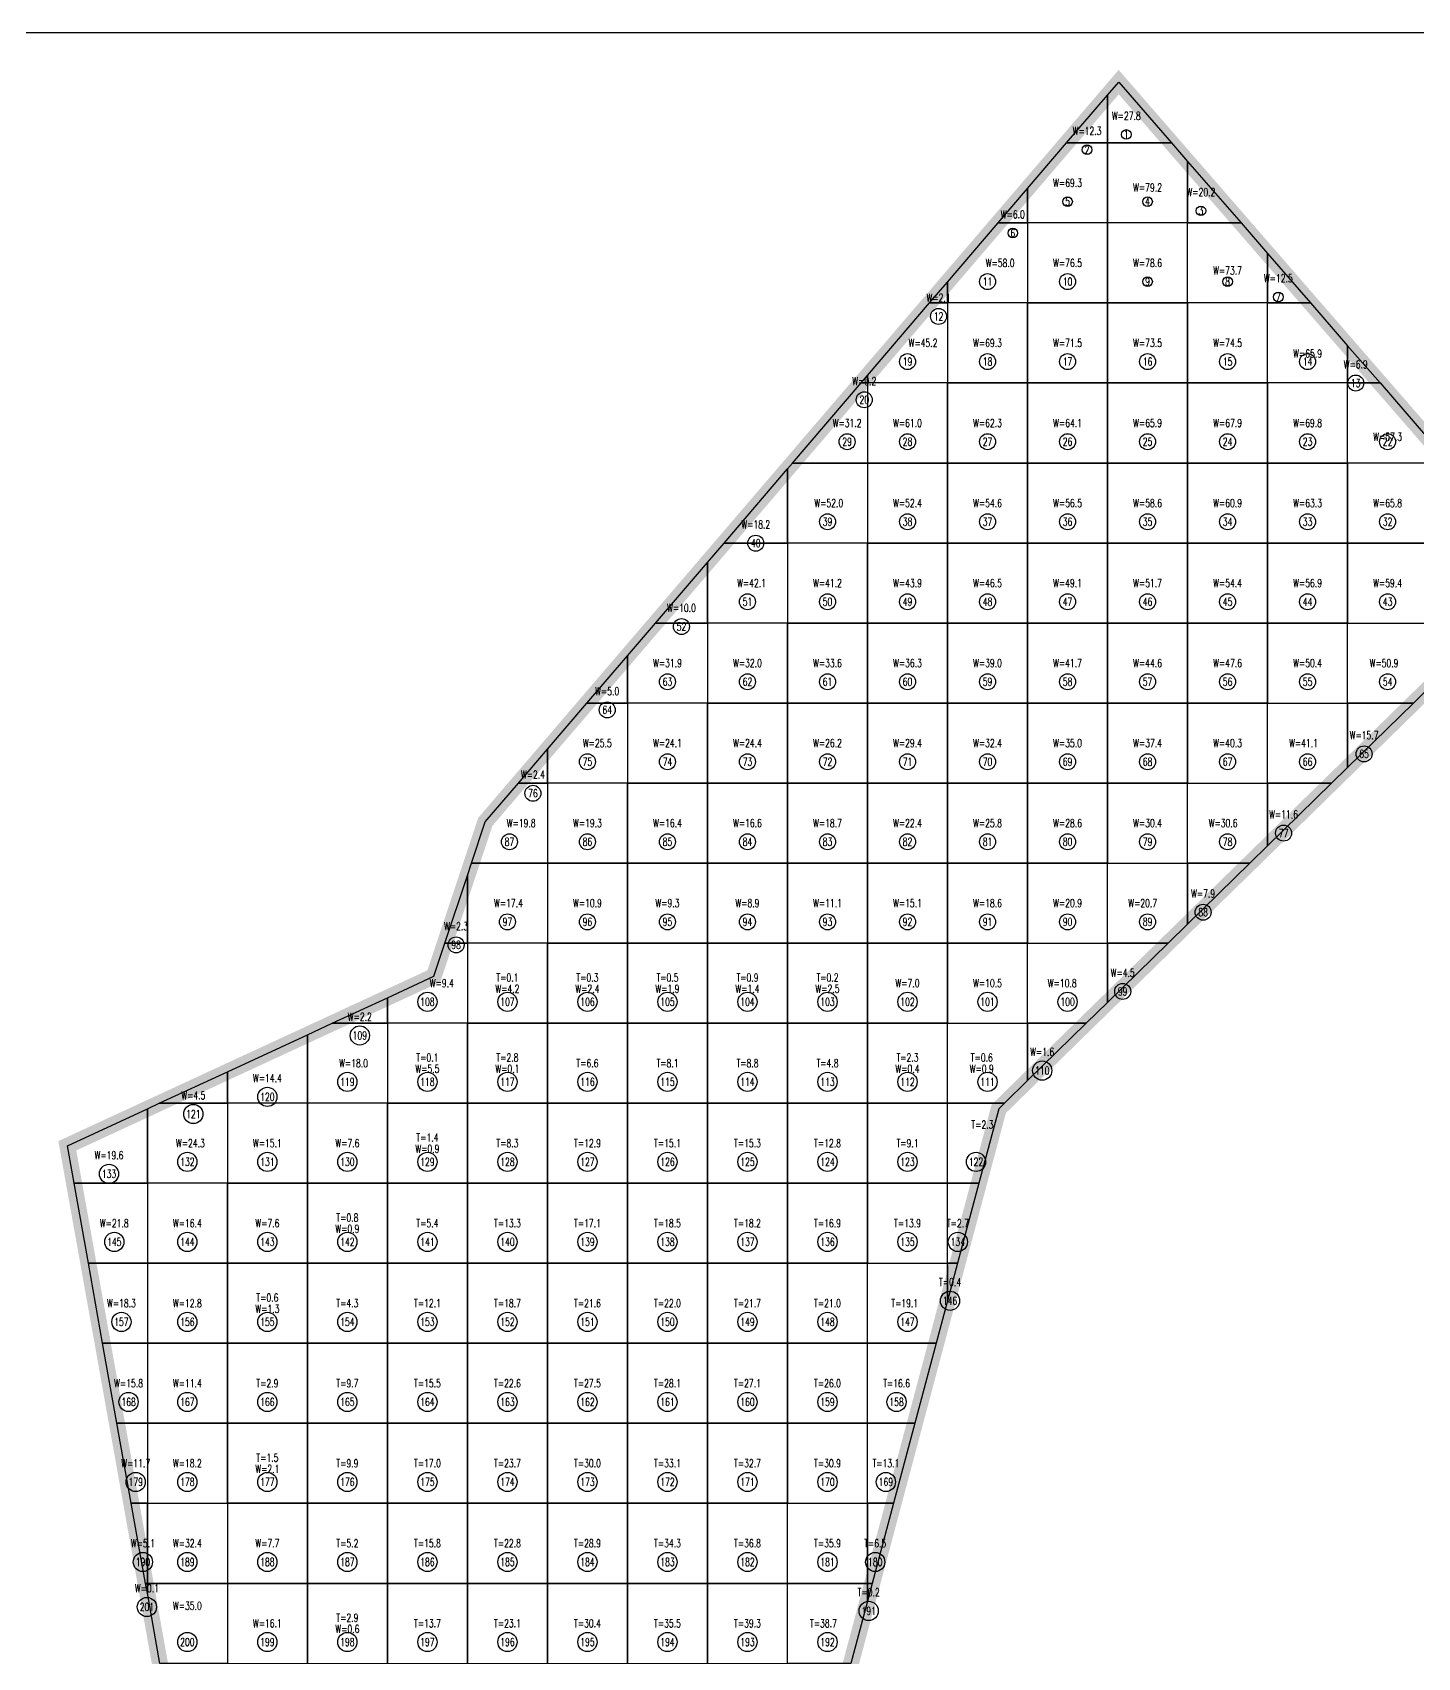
# Model space of a CAD drawing. Extents: x 4283 to 40403, y 1134 to 1764.
# Drawn here: x 18401.5 to 18447.1, y 1618.9 to 1672.4 of the extents above; entities that cross this region are included whole.
import ezdxf
from ezdxf.enums import TextEntityAlignment as Align

# ---------------------------------------------------------------- set-up
doc = ezdxf.new("R2010")
doc.units = 0
for name, color, linetype in [('tdz_22-1方格网', 2, 'Continuous'), ('tdz_22-1方格网计算', 7, 'Continuous'), ('tdz_土方计算图', 7, 'Continuous'), ('tdz_格田', 6, 'Continuous')]:
    doc.layers.add(name, color=color, linetype=linetype)
doc.styles.add('GLandNum', font='txt_____.ttf', dxfattribs={"width": 0.7, "height": 0.5})

msp = doc.modelspace()

# ---------------------------------------------------------------- linework, layer by layer
at = {"layer": 'tdz_22-1方格网', "linetype": 'Continuous'}
for points in [[(18438.995, 1668.726, 1791.977), (18436.891, 1668.726, 1792.108), (18436.891, 1670.297, 1792.113), (18437.258, 1670.726, 1792.105)], [(18436.891, 1670.297, 1792.113), (18436.891, 1668.726, 1792.108), (18435.545, 1668.726, 1792.139)], [(18435.545, 1668.726, 1792.139), (18436.891, 1668.726, 1792.108), (18436.891, 1666.094, 1792.107), (18434.26, 1666.094, 1792.132), (18434.26, 1667.224, 1792.164)], [(18439.523, 1668.118, 1791.938), (18439.523, 1666.094, 1791.938), (18436.891, 1666.094, 1792.107), (18436.891, 1668.726, 1792.108), (18438.995, 1668.726, 1791.977)], [(18441.281, 1666.094, 1791.807), (18439.523, 1666.094, 1791.938), (18439.523, 1668.118, 1791.938)], [(18434.26, 1667.224, 1792.164), (18434.26, 1666.094, 1792.132), (18433.292, 1666.094, 1792.184)], [(18433.292, 1666.094, 1792.184), (18434.26, 1666.094, 1792.132), (18434.26, 1663.462, 1792.11), (18431.628, 1663.462, 1792.183), (18431.628, 1664.151, 1792.216)], [(18434.26, 1666.094, 1792.132), (18434.26, 1663.462, 1792.11), (18436.891, 1663.462, 1792.024), (18436.891, 1666.094, 1792.107)], [(18436.891, 1666.094, 1792.107), (18436.891, 1663.462, 1792.024), (18439.523, 1663.462, 1791.927), (18439.523, 1666.094, 1791.938)], [(18442.155, 1665.088, 1791.743), (18442.155, 1663.462, 1791.75), (18439.523, 1663.462, 1791.927), (18439.523, 1666.094, 1791.938), (18441.281, 1666.094, 1791.807)], [(18443.567, 1663.462, 1791.638), (18442.155, 1663.462, 1791.75), (18442.155, 1665.088, 1791.743)], [(18431.628, 1664.151, 1792.216), (18431.628, 1663.462, 1792.183), (18431.038, 1663.462, 1792.228)], [(18431.038, 1663.462, 1792.228), (18431.628, 1663.462, 1792.183), (18431.628, 1660.831, 1792.068), (18428.997, 1660.831, 1792.206), (18428.997, 1661.078, 1792.219)], [(18431.628, 1663.462, 1792.183), (18431.628, 1660.831, 1792.068), (18434.26, 1660.831, 1791.967), (18434.26, 1663.462, 1792.11)], [(18434.26, 1663.462, 1792.11), (18434.26, 1660.831, 1791.967), (18436.891, 1660.831, 1791.868), (18436.891, 1663.462, 1792.024)], [(18436.891, 1663.462, 1792.024), (18436.891, 1660.831, 1791.868), (18439.523, 1660.831, 1791.771), (18439.523, 1663.462, 1791.927)], [(18439.523, 1663.462, 1791.927), (18439.523, 1660.831, 1791.771), (18442.155, 1660.831, 1791.675), (18442.155, 1663.462, 1791.75)], [(18444.786, 1662.058, 1791.548), (18444.786, 1660.831, 1791.557), (18442.155, 1660.831, 1791.675), (18442.155, 1663.462, 1791.75), (18443.567, 1663.462, 1791.638)], [(18445.852, 1660.831, 1791.469), (18444.786, 1660.831, 1791.557), (18444.786, 1662.058, 1791.548)], [(18428.997, 1661.078, 1792.219), (18428.997, 1660.831, 1792.206), (18428.785, 1660.831, 1792.214)], [(18428.785, 1660.831, 1792.214), (18428.997, 1660.831, 1792.206), (18428.997, 1658.199, 1792.007), (18426.532, 1658.199, 1792.154)], [(18428.997, 1660.831, 1792.206), (18428.997, 1658.199, 1792.007), (18431.628, 1658.199, 1791.916), (18431.628, 1660.831, 1792.068)], [(18431.628, 1660.831, 1792.068), (18431.628, 1658.199, 1791.916), (18434.26, 1658.199, 1791.813), (18434.26, 1660.831, 1791.967)], [(18434.26, 1660.831, 1791.967), (18434.26, 1658.199, 1791.813), (18436.891, 1658.199, 1791.714), (18436.891, 1660.831, 1791.868)], [(18436.891, 1660.831, 1791.868), (18436.891, 1658.199, 1791.714), (18439.523, 1658.199, 1791.616), (18439.523, 1660.831, 1791.771)], [(18439.523, 1660.831, 1791.771), (18439.523, 1658.199, 1791.616), (18442.155, 1658.199, 1791.527), (18442.155, 1660.831, 1791.675)], [(18442.155, 1660.831, 1791.675), (18442.155, 1658.199, 1791.527), (18444.786, 1658.199, 1791.445), (18444.786, 1660.831, 1791.557)], [(18447.418, 1659.028, 1791.353), (18447.418, 1658.199, 1791.359), (18444.786, 1658.199, 1791.445), (18444.786, 1660.831, 1791.557), (18445.852, 1660.831, 1791.469)], [(18426.365, 1658.005, 1792.149), (18426.365, 1655.568, 1791.895), (18424.278, 1655.568, 1792.122)], [(18426.532, 1658.199, 1792.154), (18428.997, 1658.199, 1792.007), (18428.997, 1655.568, 1791.825), (18426.365, 1655.568, 1791.895), (18426.365, 1658.005, 1792.149)], [(18428.997, 1658.199, 1792.007), (18428.997, 1655.568, 1791.825), (18431.628, 1655.568, 1791.746), (18431.628, 1658.199, 1791.916)], [(18431.628, 1658.199, 1791.916), (18431.628, 1655.568, 1791.746), (18434.26, 1655.568, 1791.657), (18434.26, 1658.199, 1791.813)], [(18434.26, 1658.199, 1791.813), (18434.26, 1655.568, 1791.657), (18436.891, 1655.568, 1791.564), (18436.891, 1658.199, 1791.714)], [(18436.891, 1658.199, 1791.714), (18436.891, 1655.568, 1791.564), (18439.523, 1655.568, 1791.481), (18439.523, 1658.199, 1791.616)], [(18439.523, 1658.199, 1791.616), (18439.523, 1655.568, 1791.481), (18442.155, 1655.568, 1791.396), (18442.155, 1658.199, 1791.527)], [(18442.155, 1658.199, 1791.527), (18442.155, 1655.568, 1791.396), (18444.786, 1655.568, 1791.311), (18444.786, 1658.199, 1791.445)], [(18444.786, 1658.199, 1791.445), (18444.786, 1655.568, 1791.311), (18447.418, 1655.568, 1791.228), (18447.418, 1658.199, 1791.359)], [(18424.278, 1655.568, 1792.122), (18426.365, 1655.568, 1791.895), (18426.365, 1652.936, 1791.742), (18423.734, 1652.936, 1791.863), (18423.734, 1654.932, 1792.143)], [(18426.365, 1655.568, 1791.895), (18426.365, 1652.936, 1791.742), (18428.997, 1652.936, 1791.656), (18428.997, 1655.568, 1791.825)], [(18428.997, 1655.568, 1791.825), (18428.997, 1652.936, 1791.656), (18431.628, 1652.936, 1791.573), (18431.628, 1655.568, 1791.746)], [(18431.628, 1655.568, 1791.746), (18431.628, 1652.936, 1791.573), (18434.26, 1652.936, 1791.497), (18434.26, 1655.568, 1791.657)], [(18434.26, 1655.568, 1791.657), (18434.26, 1652.936, 1791.497), (18436.891, 1652.936, 1791.421), (18436.891, 1655.568, 1791.564)], [(18436.891, 1655.568, 1791.564), (18436.891, 1652.936, 1791.421), (18439.523, 1652.936, 1791.351), (18439.523, 1655.568, 1791.481)], [(18439.523, 1655.568, 1791.481), (18439.523, 1652.936, 1791.351), (18442.155, 1652.936, 1791.267), (18442.155, 1655.568, 1791.396)], [(18442.155, 1655.568, 1791.396), (18442.155, 1652.936, 1791.267), (18444.786, 1652.936, 1791.182), (18444.786, 1655.568, 1791.311)], [(18444.786, 1655.568, 1791.311), (18444.786, 1652.936, 1791.182), (18447.418, 1652.936, 1791.096), (18447.418, 1655.568, 1791.228)], [(18423.734, 1654.932, 1792.143), (18423.734, 1652.936, 1791.863), (18422.025, 1652.936, 1792.012)], [(18422.025, 1652.936, 1792.012), (18423.734, 1652.936, 1791.863), (18423.734, 1650.304, 1791.713), (18421.102, 1650.304, 1791.868), (18421.102, 1651.859, 1792.032)], [(18423.734, 1652.936, 1791.863), (18423.734, 1650.304, 1791.713), (18426.365, 1650.304, 1791.59), (18426.365, 1652.936, 1791.742)], [(18426.365, 1652.936, 1791.742), (18426.365, 1650.304, 1791.59), (18428.997, 1650.304, 1791.509), (18428.997, 1652.936, 1791.656)], [(18428.997, 1652.936, 1791.656), (18428.997, 1650.304, 1791.509), (18431.628, 1650.304, 1791.437), (18431.628, 1652.936, 1791.573)], [(18431.628, 1652.936, 1791.573), (18431.628, 1650.304, 1791.437), (18434.26, 1650.304, 1791.353), (18434.26, 1652.936, 1791.497)], [(18434.26, 1652.936, 1791.497), (18434.26, 1650.304, 1791.353), (18436.891, 1650.304, 1791.27), (18436.891, 1652.936, 1791.421)], [(18436.891, 1652.936, 1791.421), (18436.891, 1650.304, 1791.27), (18439.523, 1650.304, 1791.197), (18439.523, 1652.936, 1791.351)], [(18439.523, 1652.936, 1791.351), (18439.523, 1650.304, 1791.197), (18442.155, 1650.304, 1791.129), (18442.155, 1652.936, 1791.267)], [(18442.155, 1652.936, 1791.267), (18442.155, 1650.304, 1791.129), (18444.786, 1650.304, 1791.054), (18444.786, 1652.936, 1791.182)], [(18446.95, 1650.304, 1790.991), (18444.786, 1650.304, 1791.054), (18444.786, 1652.936, 1791.182), (18447.418, 1652.936, 1791.096), (18447.418, 1650.762, 1791.004)], [(18421.102, 1651.859, 1792.032), (18421.102, 1650.304, 1791.868), (18419.771, 1650.304, 1792.068)], [(18419.771, 1650.304, 1792.068), (18421.102, 1650.304, 1791.868), (18421.102, 1647.673, 1791.669), (18418.47, 1647.673, 1791.982), (18418.47, 1648.785, 1792.103)], [(18421.102, 1650.304, 1791.868), (18421.102, 1647.673, 1791.669), (18423.734, 1647.673, 1791.561), (18423.734, 1650.304, 1791.713)], [(18423.734, 1650.304, 1791.713), (18423.734, 1647.673, 1791.561), (18426.365, 1647.673, 1791.427), (18426.365, 1650.304, 1791.59)], [(18426.365, 1650.304, 1791.59), (18426.365, 1647.673, 1791.427), (18428.997, 1647.673, 1791.371), (18428.997, 1650.304, 1791.509)], [(18428.997, 1650.304, 1791.509), (18428.997, 1647.673, 1791.371), (18431.628, 1647.673, 1791.297), (18431.628, 1650.304, 1791.437)], [(18431.628, 1650.304, 1791.437), (18431.628, 1647.673, 1791.297), (18434.26, 1647.673, 1791.235), (18434.26, 1650.304, 1791.353)], [(18434.26, 1650.304, 1791.353), (18434.26, 1647.673, 1791.235), (18436.891, 1647.673, 1791.14), (18436.891, 1650.304, 1791.27)], [(18436.891, 1650.304, 1791.27), (18436.891, 1647.673, 1791.14), (18439.523, 1647.673, 1791.044), (18439.523, 1650.304, 1791.197)], [(18439.523, 1650.304, 1791.197), (18439.523, 1647.673, 1791.044), (18442.155, 1647.673, 1790.979), (18442.155, 1650.304, 1791.129)], [(18444.261, 1647.673, 1790.914), (18442.155, 1647.673, 1790.979), (18442.155, 1650.304, 1791.129), (18444.786, 1650.304, 1791.054), (18444.786, 1648.187, 1790.929)], [(18444.786, 1650.304, 1791.054), (18446.95, 1650.304, 1790.991), (18444.786, 1648.187, 1790.929)], [(18418.47, 1648.785, 1792.103), (18418.47, 1647.673, 1791.982), (18417.518, 1647.673, 1792.129)], [(18417.518, 1647.673, 1792.129), (18418.47, 1647.673, 1791.982), (18418.47, 1645.041, 1791.771), (18415.974, 1645.041, 1792.094), (18416.427, 1646.399, 1792.158)], [(18418.47, 1647.673, 1791.982), (18418.47, 1645.041, 1791.771), (18421.102, 1645.041, 1791.554), (18421.102, 1647.673, 1791.669)], [(18421.102, 1647.673, 1791.669), (18421.102, 1645.041, 1791.554), (18423.734, 1645.041, 1791.398), (18423.734, 1647.673, 1791.561)], [(18423.734, 1647.673, 1791.561), (18423.734, 1645.041, 1791.398), (18426.365, 1645.041, 1791.266), (18426.365, 1647.673, 1791.427)], [(18426.365, 1647.673, 1791.427), (18426.365, 1645.041, 1791.266), (18428.997, 1645.041, 1791.222), (18428.997, 1647.673, 1791.371)], [(18428.997, 1647.673, 1791.371), (18428.997, 1645.041, 1791.222), (18431.628, 1645.041, 1791.158), (18431.628, 1647.673, 1791.297)], [(18431.628, 1647.673, 1791.297), (18431.628, 1645.041, 1791.158), (18434.26, 1645.041, 1791.097), (18434.26, 1647.673, 1791.235)], [(18434.26, 1647.673, 1791.235), (18434.26, 1645.041, 1791.097), (18436.891, 1645.041, 1791), (18436.891, 1647.673, 1791.14)], [(18436.891, 1647.673, 1791.14), (18436.891, 1645.041, 1791), (18439.523, 1645.041, 1790.898), (18439.523, 1647.673, 1791.044)], [(18441.571, 1645.041, 1790.838), (18439.523, 1645.041, 1790.898), (18439.523, 1647.673, 1791.044), (18442.155, 1647.673, 1790.979), (18442.155, 1645.612, 1790.855)], [(18442.155, 1647.673, 1790.979), (18444.261, 1647.673, 1790.914), (18442.155, 1645.612, 1790.855)], [(18415.974, 1645.041, 1792.094), (18418.47, 1645.041, 1791.771), (18418.47, 1642.41, 1791.556), (18415.839, 1642.41, 1791.829), (18415.839, 1644.636, 1792.075)], [(18418.47, 1645.041, 1791.771), (18418.47, 1642.41, 1791.556), (18421.102, 1642.41, 1791.406), (18421.102, 1645.041, 1791.554)], [(18421.102, 1645.041, 1791.554), (18421.102, 1642.41, 1791.406), (18423.734, 1642.41, 1791.249), (18423.734, 1645.041, 1791.398)], [(18423.734, 1645.041, 1791.398), (18423.734, 1642.41, 1791.249), (18426.365, 1642.41, 1791.108), (18426.365, 1645.041, 1791.266)], [(18426.365, 1645.041, 1791.266), (18426.365, 1642.41, 1791.108), (18428.997, 1642.41, 1791.064), (18428.997, 1645.041, 1791.222)], [(18428.997, 1645.041, 1791.222), (18428.997, 1642.41, 1791.064), (18431.628, 1642.41, 1791.011), (18431.628, 1645.041, 1791.158)], [(18431.628, 1645.041, 1791.158), (18431.628, 1642.41, 1791.011), (18434.26, 1642.41, 1790.934), (18434.26, 1645.041, 1791.097)], [(18434.26, 1645.041, 1791.097), (18434.26, 1642.41, 1790.934), (18436.891, 1642.41, 1790.817), (18436.891, 1645.041, 1791)], [(18438.881, 1642.41, 1790.762), (18436.891, 1642.41, 1790.817), (18436.891, 1645.041, 1791), (18439.523, 1645.041, 1790.898), (18439.523, 1643.038, 1790.779)], [(18439.523, 1645.041, 1790.898), (18441.571, 1645.041, 1790.838), (18439.523, 1643.038, 1790.779)], [(18415.839, 1644.636, 1792.075), (18415.839, 1642.41, 1791.829), (18415.096, 1642.41, 1791.971)], [(18415.096, 1642.41, 1791.971), (18415.839, 1642.41, 1791.829), (18415.839, 1639.778, 1791.61), (18413.207, 1639.778, 1792.064), (18413.207, 1640.616, 1792.124), (18414.733, 1641.322, 1791.92)], [(18415.839, 1642.41, 1791.829), (18415.839, 1639.778, 1791.61), (18418.47, 1639.778, 1791.364), (18418.47, 1642.41, 1791.556)], [(18418.47, 1642.41, 1791.556), (18418.47, 1639.778, 1791.364), (18421.102, 1639.778, 1791.245), (18421.102, 1642.41, 1791.406)], [(18421.102, 1642.41, 1791.406), (18421.102, 1639.778, 1791.245), (18423.734, 1639.778, 1791.052), (18423.734, 1642.41, 1791.249)], [(18423.734, 1642.41, 1791.249), (18423.734, 1639.778, 1791.052), (18426.365, 1639.778, 1790.935), (18426.365, 1642.41, 1791.108)], [(18426.365, 1642.41, 1791.108), (18426.365, 1639.778, 1790.935), (18428.997, 1639.778, 1790.882), (18428.997, 1642.41, 1791.064)], [(18428.997, 1642.41, 1791.064), (18428.997, 1639.778, 1790.882), (18431.628, 1639.778, 1790.831), (18431.628, 1642.41, 1791.011)], [(18431.628, 1642.41, 1791.011), (18431.628, 1639.778, 1790.831), (18434.26, 1639.778, 1790.759), (18434.26, 1642.41, 1790.934)], [(18436.192, 1639.778, 1790.685), (18434.26, 1639.778, 1790.759), (18434.26, 1642.41, 1790.934), (18436.891, 1642.41, 1790.817), (18436.891, 1640.463, 1790.705)], [(18436.891, 1642.41, 1790.817), (18438.881, 1642.41, 1790.762), (18436.891, 1640.463, 1790.705)], [(18413.207, 1640.616, 1792.124), (18413.207, 1639.778, 1792.064), (18411.396, 1639.778, 1792.275)], [(18411.396, 1639.778, 1792.275), (18413.207, 1639.778, 1792.064), (18413.207, 1637.147, 1791.885), (18410.576, 1637.147, 1792.137), (18410.576, 1639.399, 1792.343)], [(18413.207, 1639.778, 1792.064), (18413.207, 1637.147, 1791.885), (18415.839, 1637.147, 1791.503), (18415.839, 1639.778, 1791.61)], [(18415.839, 1639.778, 1791.61), (18415.839, 1637.147, 1791.503), (18418.47, 1637.147, 1791.197), (18418.47, 1639.778, 1791.364)], [(18418.47, 1639.778, 1791.364), (18418.47, 1637.147, 1791.197), (18421.102, 1637.147, 1791.05), (18421.102, 1639.778, 1791.245)], [(18421.102, 1639.778, 1791.245), (18421.102, 1637.147, 1791.05), (18423.734, 1637.147, 1790.834), (18423.734, 1639.778, 1791.052)], [(18423.734, 1639.778, 1791.052), (18423.734, 1637.147, 1790.834), (18426.365, 1637.147, 1790.756), (18426.365, 1639.778, 1790.935)], [(18426.365, 1639.778, 1790.935), (18426.365, 1637.147, 1790.756), (18428.997, 1637.147, 1790.699), (18428.997, 1639.778, 1790.882)], [(18428.997, 1639.778, 1790.882), (18428.997, 1637.147, 1790.699), (18431.628, 1637.147, 1790.647), (18431.628, 1639.778, 1790.831)], [(18433.502, 1637.147, 1790.608), (18431.628, 1637.147, 1790.647), (18431.628, 1639.778, 1790.831), (18434.26, 1639.778, 1790.759), (18434.26, 1637.888, 1790.63)], [(18434.26, 1639.778, 1790.759), (18436.192, 1639.778, 1790.685), (18434.26, 1637.888, 1790.63)], [(18410.576, 1639.399, 1792.343), (18410.576, 1637.147, 1792.137), (18407.944, 1637.147, 1792.472), (18407.944, 1638.182, 1792.562)], [(18407.944, 1638.182, 1792.562), (18407.944, 1637.147, 1792.472), (18405.706, 1637.147, 1792.687)], [(18405.312, 1636.965, 1792.707), (18405.312, 1634.515, 1792.616), (18402.901, 1634.515, 1792.866), (18402.681, 1635.747, 1792.84)], [(18405.706, 1637.147, 1792.687), (18407.944, 1637.147, 1792.472), (18407.944, 1634.515, 1792.301), (18405.312, 1634.515, 1792.616), (18405.312, 1636.965, 1792.707)], [(18407.944, 1637.147, 1792.472), (18407.944, 1634.515, 1792.301), (18410.576, 1634.515, 1791.977), (18410.576, 1637.147, 1792.137)], [(18410.576, 1637.147, 1792.137), (18410.576, 1634.515, 1791.977), (18413.207, 1634.515, 1791.706), (18413.207, 1637.147, 1791.885)], [(18413.207, 1637.147, 1791.885), (18413.207, 1634.515, 1791.706), (18415.839, 1634.515, 1791.424), (18415.839, 1637.147, 1791.503)], [(18415.839, 1637.147, 1791.503), (18415.839, 1634.515, 1791.424), (18418.47, 1634.515, 1791.152), (18418.47, 1637.147, 1791.197)], [(18418.47, 1637.147, 1791.197), (18418.47, 1634.515, 1791.152), (18421.102, 1634.515, 1790.941), (18421.102, 1637.147, 1791.05)], [(18421.102, 1637.147, 1791.05), (18421.102, 1634.515, 1790.941), (18423.734, 1634.515, 1790.787), (18423.734, 1637.147, 1790.834)], [(18423.734, 1637.147, 1790.834), (18423.734, 1634.515, 1790.787), (18426.365, 1634.515, 1790.672), (18426.365, 1637.147, 1790.756)], [(18426.365, 1637.147, 1790.756), (18426.365, 1634.515, 1790.672), (18428.997, 1634.515, 1790.578), (18428.997, 1637.147, 1790.699)], [(18428.997, 1637.147, 1790.699), (18428.997, 1634.515, 1790.578), (18431.628, 1634.515, 1790.548), (18431.628, 1637.147, 1790.647)], [(18431.628, 1637.147, 1790.647), (18433.502, 1637.147, 1790.608), (18433.312, 1636.96, 1790.603), (18432.66, 1634.515, 1790.527), (18431.628, 1634.515, 1790.548)], [(18402.901, 1634.515, 1792.866), (18405.312, 1634.515, 1792.616), (18405.312, 1631.883, 1792.51), (18403.372, 1631.883, 1792.922)], [(18405.312, 1634.515, 1792.616), (18405.312, 1631.883, 1792.51), (18407.944, 1631.883, 1792.14), (18407.944, 1634.515, 1792.301)], [(18407.944, 1634.515, 1792.301), (18407.944, 1631.883, 1792.14), (18410.576, 1631.883, 1791.86), (18410.576, 1634.515, 1791.977)], [(18410.576, 1634.515, 1791.977), (18410.576, 1631.883, 1791.86), (18413.207, 1631.883, 1791.59), (18413.207, 1634.515, 1791.706)], [(18413.207, 1634.515, 1791.706), (18413.207, 1631.883, 1791.59), (18415.839, 1631.883, 1791.261), (18415.839, 1634.515, 1791.424)], [(18415.839, 1634.515, 1791.424), (18415.839, 1631.883, 1791.261), (18418.47, 1631.883, 1791.037), (18418.47, 1634.515, 1791.152)], [(18418.47, 1634.515, 1791.152), (18418.47, 1631.883, 1791.037), (18421.102, 1631.883, 1790.88), (18421.102, 1634.515, 1790.941)], [(18421.102, 1634.515, 1790.941), (18421.102, 1631.883, 1790.88), (18423.734, 1631.883, 1790.739), (18423.734, 1634.515, 1790.787)], [(18423.734, 1634.515, 1790.787), (18423.734, 1631.883, 1790.739), (18426.365, 1631.883, 1790.625), (18426.365, 1634.515, 1790.672)], [(18426.365, 1634.515, 1790.672), (18426.365, 1631.883, 1790.625), (18428.997, 1631.883, 1790.507), (18428.997, 1634.515, 1790.578)], [(18428.997, 1634.515, 1790.578), (18428.997, 1631.883, 1790.507), (18431.628, 1631.883, 1790.452), (18431.628, 1634.515, 1790.548)], [(18431.628, 1634.515, 1790.548), (18432.66, 1634.515, 1790.527), (18431.958, 1631.883, 1790.444), (18431.628, 1631.883, 1790.452)], [(18403.372, 1631.883, 1792.922), (18405.312, 1631.883, 1792.51), (18405.312, 1629.252, 1792.611), (18403.842, 1629.252, 1792.977)], [(18405.312, 1631.883, 1792.51), (18405.312, 1629.252, 1792.611), (18407.944, 1629.252, 1792.017), (18407.944, 1631.883, 1792.14)], [(18407.944, 1631.883, 1792.14), (18407.944, 1629.252, 1792.017), (18410.576, 1629.252, 1791.731), (18410.576, 1631.883, 1791.86)], [(18410.576, 1631.883, 1791.86), (18410.576, 1629.252, 1791.731), (18413.207, 1629.252, 1791.486), (18413.207, 1631.883, 1791.59)], [(18413.207, 1631.883, 1791.59), (18413.207, 1629.252, 1791.486), (18415.839, 1629.252, 1791.205), (18415.839, 1631.883, 1791.261)], [(18415.839, 1631.883, 1791.261), (18415.839, 1629.252, 1791.205), (18418.47, 1629.252, 1790.942), (18418.47, 1631.883, 1791.037)], [(18418.47, 1631.883, 1791.037), (18418.47, 1629.252, 1790.942), (18421.102, 1629.252, 1790.791), (18421.102, 1631.883, 1790.88)], [(18421.102, 1631.883, 1790.88), (18421.102, 1629.252, 1790.791), (18423.734, 1629.252, 1790.661), (18423.734, 1631.883, 1790.739)], [(18423.734, 1631.883, 1790.739), (18423.734, 1629.252, 1790.661), (18426.365, 1629.252, 1790.518), (18426.365, 1631.883, 1790.625)], [(18426.365, 1631.883, 1790.625), (18426.365, 1629.252, 1790.518), (18428.997, 1629.252, 1790.41), (18428.997, 1631.883, 1790.507)], [(18431.257, 1629.252, 1790.362), (18428.997, 1629.252, 1790.41), (18428.997, 1631.883, 1790.507), (18431.628, 1631.883, 1790.452), (18431.628, 1630.645, 1790.406)], [(18431.628, 1631.883, 1790.452), (18431.958, 1631.883, 1790.444), (18431.628, 1630.645, 1790.406)], [(18403.842, 1629.252, 1792.977), (18405.312, 1629.252, 1792.611), (18405.312, 1626.62, 1792.808), (18404.313, 1626.62, 1793.033)], [(18405.312, 1629.252, 1792.611), (18405.312, 1626.62, 1792.808), (18407.944, 1626.62, 1791.977), (18407.944, 1629.252, 1792.017)], [(18407.944, 1629.252, 1792.017), (18407.944, 1626.62, 1791.977), (18410.576, 1626.62, 1791.658), (18410.576, 1629.252, 1791.731)], [(18410.576, 1629.252, 1791.731), (18410.576, 1626.62, 1791.658), (18413.207, 1626.62, 1791.434), (18413.207, 1629.252, 1791.486)], [(18413.207, 1629.252, 1791.486), (18413.207, 1626.62, 1791.434), (18415.839, 1626.62, 1791.15), (18415.839, 1629.252, 1791.205)], [(18415.839, 1629.252, 1791.205), (18415.839, 1626.62, 1791.15), (18418.47, 1626.62, 1790.837), (18418.47, 1629.252, 1790.942)], [(18418.47, 1629.252, 1790.942), (18418.47, 1626.62, 1790.837), (18421.102, 1626.62, 1790.606), (18421.102, 1629.252, 1790.791)], [(18421.102, 1629.252, 1790.791), (18421.102, 1626.62, 1790.606), (18423.734, 1626.62, 1790.517), (18423.734, 1629.252, 1790.661)], [(18423.734, 1629.252, 1790.661), (18423.734, 1626.62, 1790.517), (18426.365, 1626.62, 1790.418), (18426.365, 1629.252, 1790.518)], [(18426.365, 1629.252, 1790.518), (18426.365, 1626.62, 1790.418), (18428.997, 1626.62, 1790.313), (18428.997, 1629.252, 1790.41)], [(18428.997, 1629.252, 1790.41), (18431.257, 1629.252, 1790.362), (18430.556, 1626.62, 1790.28), (18428.997, 1626.62, 1790.313)], [(18404.313, 1626.62, 1793.033), (18405.312, 1626.62, 1792.808), (18405.312, 1623.989, 1793.044), (18404.784, 1623.989, 1793.088)], [(18405.312, 1626.62, 1792.808), (18405.312, 1623.989, 1793.044), (18407.944, 1623.989, 1792.313), (18407.944, 1626.62, 1791.977)], [(18407.944, 1626.62, 1791.977), (18407.944, 1623.989, 1792.313), (18410.576, 1623.989, 1791.805), (18410.576, 1626.62, 1791.658)], [(18410.576, 1626.62, 1791.658), (18410.576, 1623.989, 1791.805), (18413.207, 1623.989, 1791.422), (18413.207, 1626.62, 1791.434)], [(18413.207, 1626.62, 1791.434), (18413.207, 1623.989, 1791.422), (18415.839, 1623.989, 1791.166), (18415.839, 1626.62, 1791.15)], [(18415.839, 1626.62, 1791.15), (18415.839, 1623.989, 1791.166), (18418.47, 1623.989, 1790.904), (18418.47, 1626.62, 1790.837)], [(18418.47, 1626.62, 1790.837), (18418.47, 1623.989, 1790.904), (18421.102, 1623.989, 1790.639), (18421.102, 1626.62, 1790.606)], [(18421.102, 1626.62, 1790.606), (18421.102, 1623.989, 1790.639), (18423.734, 1623.989, 1790.412), (18423.734, 1626.62, 1790.517)], [(18423.734, 1626.62, 1790.517), (18423.734, 1623.989, 1790.412), (18426.365, 1623.989, 1790.317), (18426.365, 1626.62, 1790.418)], [(18426.365, 1626.62, 1790.418), (18426.365, 1623.989, 1790.317), (18428.997, 1623.989, 1790.216), (18428.997, 1626.62, 1790.313)], [(18428.997, 1626.62, 1790.313), (18430.556, 1626.62, 1790.28), (18429.854, 1623.989, 1790.197), (18428.997, 1623.989, 1790.216)], [(18404.784, 1623.989, 1793.088), (18405.312, 1623.989, 1793.044), (18405.312, 1621.357, 1793.144), (18405.254, 1621.357, 1793.144)], [(18405.312, 1621.357, 1793.144), (18405.312, 1623.989, 1793.044), (18407.944, 1623.989, 1792.313), (18407.944, 1621.357, 1792.491)], [(18407.944, 1623.989, 1792.313), (18407.944, 1621.357, 1792.491), (18410.576, 1621.357, 1791.901), (18410.576, 1623.989, 1791.805)], [(18410.576, 1623.989, 1791.805), (18410.576, 1621.357, 1791.901), (18413.207, 1621.357, 1791.517), (18413.207, 1623.989, 1791.422)], [(18413.207, 1623.989, 1791.422), (18413.207, 1621.357, 1791.517), (18415.839, 1621.357, 1791.187), (18415.839, 1623.989, 1791.166)], [(18415.839, 1623.989, 1791.166), (18415.839, 1621.357, 1791.187), (18418.47, 1621.357, 1790.902), (18418.47, 1623.989, 1790.904)], [(18418.47, 1623.989, 1790.904), (18418.47, 1621.357, 1790.902), (18421.102, 1621.357, 1790.647), (18421.102, 1623.989, 1790.639)], [(18421.102, 1623.989, 1790.639), (18421.102, 1621.357, 1790.647), (18423.734, 1621.357, 1790.392), (18423.734, 1623.989, 1790.412)], [(18423.734, 1623.989, 1790.412), (18423.734, 1621.357, 1790.392), (18426.365, 1621.357, 1790.212), (18426.365, 1623.989, 1790.317)], [(18426.365, 1621.357, 1790.212), (18426.365, 1623.989, 1790.317), (18428.997, 1623.989, 1790.216), (18428.997, 1621.357, 1790.118)], [(18428.997, 1623.989, 1790.216), (18429.854, 1623.989, 1790.197), (18429.153, 1621.357, 1790.115), (18428.997, 1621.357, 1790.118)], [(18405.254, 1621.357, 1793.144), (18405.312, 1621.357, 1793.144), (18405.312, 1621.031, 1793.151)], [(18405.312, 1621.031, 1793.151), (18405.312, 1621.357, 1793.144), (18407.944, 1621.357, 1792.491), (18407.944, 1618.726, 1792.714), (18405.725, 1618.726, 1793.158)], [(18407.944, 1621.357, 1792.491), (18407.944, 1618.726, 1792.714), (18410.576, 1618.726, 1791.987), (18410.576, 1621.357, 1791.901)], [(18410.576, 1621.357, 1791.901), (18410.576, 1618.726, 1791.987), (18413.207, 1618.726, 1791.586), (18413.207, 1621.357, 1791.517)], [(18413.207, 1621.357, 1791.517), (18413.207, 1618.726, 1791.586), (18415.839, 1618.726, 1791.202), (18415.839, 1621.357, 1791.187)], [(18415.839, 1621.357, 1791.187), (18415.839, 1618.726, 1791.202), (18418.47, 1618.726, 1790.857), (18418.47, 1621.357, 1790.902)], [(18418.47, 1621.357, 1790.902), (18418.47, 1618.726, 1790.857), (18421.102, 1618.726, 1790.584), (18421.102, 1621.357, 1790.647)], [(18421.102, 1621.357, 1790.647), (18421.102, 1618.726, 1790.584), (18423.734, 1618.726, 1790.392), (18423.734, 1621.357, 1790.392)], [(18423.734, 1621.357, 1790.392), (18423.734, 1618.726, 1790.392), (18426.365, 1618.726, 1790.151), (18426.365, 1621.357, 1790.212)], [(18428.451, 1618.726, 1790.033), (18426.365, 1618.726, 1790.151), (18426.365, 1621.357, 1790.212), (18428.997, 1621.357, 1790.118), (18428.997, 1620.771, 1790.097)], [(18428.997, 1621.357, 1790.118), (18429.153, 1621.357, 1790.115), (18428.997, 1620.771, 1790.097)]]:
    msp.add_polyline3d(points, close=True, dxfattribs=at)
at = {"layer": 'tdz_22-1方格网计算', "color": 7, "linetype": 'Continuous'}
for centre, radius in [((18437.509, 1669.004), 0.158), ((18436.218, 1668.504), 0.158), ((18435.576, 1666.796), 0.158), ((18438.207, 1666.796), 0.158), ((18439.962, 1666.492), 0.158), ((18433.776, 1665.763), 0.158), ((18432.944, 1664.164), 0.263), ((18435.576, 1664.164), 0.263), ((18438.207, 1664.164), 0.158), ((18440.839, 1664.164), 0.158), ((18442.508, 1663.661), 0.158), ((18431.333, 1663.021), 0.263), ((18430.312, 1661.533), 0.263), ((18432.944, 1661.533), 0.263), ((18435.576, 1661.533), 0.263), ((18438.207, 1661.533), 0.263), ((18440.839, 1661.533), 0.263), ((18443.47, 1661.533), 0.263), ((18445.053, 1660.83), 0.263), ((18428.891, 1660.279), 0.263), ((18428.327, 1658.901), 0.263), ((18430.312, 1658.901), 0.263), ((18432.944, 1658.901), 0.263), ((18435.576, 1658.901), 0.263), ((18438.207, 1658.901), 0.263), ((18440.839, 1658.901), 0.263), ((18443.47, 1658.901), 0.263), ((18446.102, 1658.901), 0.263), ((18427.681, 1656.269), 0.263), ((18430.312, 1656.269), 0.263), ((18432.944, 1656.269), 0.263), ((18435.576, 1656.269), 0.263), ((18438.207, 1656.269), 0.263), ((18440.839, 1656.269), 0.263), ((18443.47, 1656.269), 0.263), ((18446.102, 1656.269), 0.263), ((18425.322, 1655.563), 0.263), ((18425.049, 1653.638), 0.263), ((18427.681, 1653.638), 0.263), ((18430.312, 1653.638), 0.263), ((18432.944, 1653.638), 0.263), ((18435.576, 1653.638), 0.263), ((18438.207, 1653.638), 0.263), ((18440.839, 1653.638), 0.263), ((18443.47, 1653.638), 0.263), ((18446.102, 1653.638), 0.263), ((18422.879, 1652.821), 0.263), ((18422.418, 1651.006), 0.263), ((18425.049, 1651.006), 0.263), ((18427.681, 1651.006), 0.263), ((18430.312, 1651.006), 0.263), ((18432.944, 1651.006), 0.263), ((18435.576, 1651.006), 0.263), ((18438.207, 1651.006), 0.263), ((18440.839, 1651.006), 0.263), ((18443.47, 1651.006), 0.263), ((18446.102, 1651.006), 0.263), ((18420.437, 1650.079), 0.263), ((18419.786, 1648.375), 0.263), ((18422.418, 1648.375), 0.263), ((18425.049, 1648.375), 0.263), ((18427.681, 1648.375), 0.263), ((18430.312, 1648.375), 0.263), ((18432.944, 1648.375), 0.263), ((18435.576, 1648.375), 0.263), ((18438.207, 1648.375), 0.263), ((18440.839, 1648.375), 0.263), ((18443.47, 1648.375), 0.263), ((18445.327, 1648.632), 0.263), ((18417.994, 1647.337), 0.263), ((18417.222, 1645.743), 0.263), ((18419.786, 1645.743), 0.263), ((18422.418, 1645.743), 0.263), ((18425.049, 1645.743), 0.263), ((18427.681, 1645.743), 0.263), ((18430.312, 1645.743), 0.263), ((18432.944, 1645.743), 0.263), ((18435.576, 1645.743), 0.263), ((18438.207, 1645.743), 0.263), ((18440.839, 1645.743), 0.263), ((18442.681, 1646.029), 0.263), ((18417.155, 1643.111), 0.263), ((18419.786, 1643.111), 0.263), ((18422.418, 1643.111), 0.263), ((18425.049, 1643.111), 0.263), ((18427.681, 1643.111), 0.263), ((18430.312, 1643.111), 0.263), ((18432.944, 1643.111), 0.263), ((18435.576, 1643.111), 0.263), ((18438.207, 1643.111), 0.263), ((18440.035, 1643.425), 0.263), ((18415.467, 1642.352), 0.263), ((18414.523, 1640.48), 0.316), ((18417.155, 1640.48), 0.316), ((18419.786, 1640.48), 0.316), ((18422.418, 1640.48), 0.316), ((18425.049, 1640.48), 0.316), ((18427.681, 1640.48), 0.316), ((18430.312, 1640.48), 0.316), ((18432.944, 1640.48), 0.316), ((18435.576, 1640.48), 0.316), ((18437.389, 1640.822), 0.263), ((18412.301, 1639.374), 0.316), ((18434.743, 1638.219), 0.316), ((18411.891, 1637.848), 0.316), ((18414.523, 1637.848), 0.316), ((18417.155, 1637.848), 0.316), ((18419.786, 1637.848), 0.316), ((18422.418, 1637.848), 0.316), ((18425.049, 1637.848), 0.316), ((18427.681, 1637.848), 0.316), ((18430.312, 1637.848), 0.316), ((18432.944, 1637.848), 0.316), ((18409.26, 1637.354), 0.316), ((18406.825, 1636.791), 0.316), ((18406.628, 1635.217), 0.316), ((18409.26, 1635.217), 0.316), ((18411.891, 1635.217), 0.316), ((18414.523, 1635.217), 0.316), ((18417.155, 1635.217), 0.316), ((18419.786, 1635.217), 0.316), ((18422.418, 1635.217), 0.316), ((18425.049, 1635.217), 0.316), ((18427.681, 1635.217), 0.316), ((18430.312, 1635.217), 0.316), ((18432.565, 1635.217), 0.316), ((18404.052, 1634.821), 0.316), ((18404.225, 1632.585), 0.316), ((18406.628, 1632.585), 0.316), ((18409.26, 1632.585), 0.316), ((18411.891, 1632.585), 0.316), ((18414.523, 1632.585), 0.316), ((18417.155, 1632.585), 0.316), ((18419.786, 1632.585), 0.316), ((18422.418, 1632.585), 0.316), ((18425.049, 1632.585), 0.316), ((18427.681, 1632.585), 0.316), ((18430.312, 1632.585), 0.316), ((18431.969, 1632.585), 0.316), ((18431.711, 1630.65), 0.316), ((18404.46, 1629.954), 0.316), ((18406.628, 1629.954), 0.316), ((18409.26, 1629.954), 0.316), ((18411.891, 1629.954), 0.316), ((18414.523, 1629.954), 0.316), ((18417.155, 1629.954), 0.316), ((18419.786, 1629.954), 0.316), ((18422.418, 1629.954), 0.316), ((18425.049, 1629.954), 0.316), ((18427.681, 1629.954), 0.316), ((18430.312, 1629.954), 0.316), ((18404.695, 1627.322), 0.316), ((18406.628, 1627.322), 0.316), ((18409.26, 1627.322), 0.316), ((18411.891, 1627.322), 0.316), ((18414.523, 1627.322), 0.316), ((18417.155, 1627.322), 0.316), ((18419.786, 1627.322), 0.316), ((18422.418, 1627.322), 0.316), ((18425.049, 1627.322), 0.316), ((18427.681, 1627.322), 0.316), ((18429.952, 1627.322), 0.316), ((18404.93, 1624.69), 0.316), ((18406.628, 1624.69), 0.316), ((18409.26, 1624.69), 0.316), ((18411.891, 1624.69), 0.316), ((18414.523, 1624.69), 0.316), ((18417.155, 1624.69), 0.316), ((18419.786, 1624.69), 0.316), ((18422.418, 1624.69), 0.316), ((18425.049, 1624.69), 0.316), ((18427.681, 1624.69), 0.316), ((18429.601, 1624.69), 0.316), ((18405.166, 1622.059), 0.316), ((18406.628, 1622.059), 0.316), ((18409.26, 1622.059), 0.316), ((18411.891, 1622.059), 0.316), ((18414.523, 1622.059), 0.316), ((18417.155, 1622.059), 0.316), ((18419.786, 1622.059), 0.316), ((18422.418, 1622.059), 0.316), ((18425.049, 1622.059), 0.316), ((18427.681, 1622.059), 0.316), ((18429.25, 1622.059), 0.316), ((18405.298, 1620.58), 0.316), ((18429.036, 1620.45), 0.316), ((18406.628, 1619.427), 0.316), ((18409.26, 1619.427), 0.316), ((18411.891, 1619.427), 0.316), ((18414.523, 1619.427), 0.316), ((18417.155, 1619.427), 0.316), ((18419.786, 1619.427), 0.316), ((18422.418, 1619.427), 0.316), ((18425.049, 1619.427), 0.316), ((18427.681, 1619.427), 0.316)]:
    msp.add_circle(centre, radius, dxfattribs=at)
at = {"layer": 'tdz_土方计算图', "linetype": 'Continuous'}
msp.add_lwpolyline([(18361.99, 1672.357), (18491.99, 1672.357)], dxfattribs=at)
at = {"layer": 'tdz_格田', "linetype": 'Continuous', "lineweight": 60, "const_width": 0.526}
msp.add_lwpolyline([(18413.139, 1577.264), (18402.681, 1635.747), (18414.733, 1641.322), (18416.427, 1646.399), (18437.258, 1670.726), (18451.299, 1654.559), (18433.312, 1636.96), (18428.096, 1617.394), (18436.469, 1592.954), (18413.848, 1573.989), (18413.139, 1577.264)], close=True, dxfattribs=at)

# ---------------------------------------------------------------- texts
at = {"layer": 'tdz_22-1方格网计算', "color": 173, "linetype": 'Continuous', "style": 'GLandNum', "width": 0.7}
for s, p in [('W=27.8', (18437.509, 1669.619)), ('W=12.3', (18436.218, 1669.119)), ('W=69.3', (18435.576, 1667.41)), ('W=79.2', (18438.207, 1667.258)), ('W=20.2', (18439.962, 1667.106)), ('W=6.0', (18433.776, 1666.377)), ('W=58.0', (18433.36, 1664.778)), ('W=76.5', (18435.576, 1664.778)), ('W=78.6', (18438.207, 1664.778)), ('W=73.7', (18440.839, 1664.527)), ('W=12.5', (18442.508, 1664.275)), ('W=2.1', (18431.333, 1663.635)), ('W=45.2', (18430.823, 1662.147)), ('W=69.3', (18432.944, 1662.147)), ('W=71.5', (18435.576, 1662.147)), ('W=73.5', (18438.207, 1662.147)), ('W=74.5', (18440.839, 1662.147)), ('W=65.9', (18443.47, 1661.796)), ('W=6.9', (18445.053, 1661.444)), ('W=0.2', (18428.891, 1660.893)), ('W=31.2', (18428.327, 1659.515)), ('W=61.0', (18430.312, 1659.515)), ('W=62.3', (18432.944, 1659.515)), ('W=64.1', (18435.576, 1659.515)), ('W=65.9', (18438.207, 1659.515)), ('W=67.9', (18440.839, 1659.515)), ('W=69.8', (18443.47, 1659.515)), ('W=57.3', (18446.102, 1659.064)), ('W=52.0', (18427.723, 1656.883)), ('W=52.4', (18430.312, 1656.883)), ('W=54.6', (18432.944, 1656.883)), ('W=56.5', (18435.576, 1656.883)), ('W=58.6', (18438.207, 1656.883)), ('W=60.9', (18440.839, 1656.883)), ('W=63.3', (18443.47, 1656.883)), ('W=65.8', (18446.102, 1656.883)), ('W=18.2', (18425.322, 1656.177)), ('W=42.1', (18425.185, 1654.252)), ('W=41.2', (18427.681, 1654.252)), ('W=43.9', (18430.312, 1654.252)), ('W=46.5', (18432.944, 1654.252)), ('W=49.1', (18435.576, 1654.252)), ('W=51.7', (18438.207, 1654.252)), ('W=54.4', (18440.839, 1654.252)), ('W=56.9', (18443.47, 1654.252)), ('W=59.4', (18446.102, 1654.252)), ('W=10.0', (18422.879, 1653.435)), ('W=31.9', (18422.418, 1651.62)), ('W=32.0', (18425.049, 1651.62)), ('W=33.6', (18427.681, 1651.62)), ('W=36.3', (18430.312, 1651.62)), ('W=39.0', (18432.944, 1651.62)), ('W=41.7', (18435.576, 1651.62)), ('W=44.6', (18438.207, 1651.62)), ('W=47.6', (18440.839, 1651.62)), ('W=50.4', (18443.47, 1651.62)), ('W=50.9', (18445.985, 1651.62)), ('W=5.0', (18420.437, 1650.693)), ('W=25.5', (18420.111, 1648.989)), ('W=24.1', (18422.418, 1648.989)), ('W=24.4', (18425.049, 1648.989)), ('W=26.2', (18427.681, 1648.989)), ('W=29.4', (18430.312, 1648.989)), ('W=32.4', (18432.944, 1648.989)), ('W=35.0', (18435.576, 1648.989)), ('W=37.4', (18438.207, 1648.989)), ('W=40.3', (18440.839, 1648.989)), ('W=41.1', (18443.339, 1648.989)), ('W=15.7', (18445.327, 1649.246)), ('W=2.4', (18417.994, 1647.951)), ('W=19.8', (18417.608, 1646.357)), ('W=19.3', (18419.786, 1646.357)), ('W=16.4', (18422.418, 1646.357)), ('W=16.6', (18425.049, 1646.357)), ('W=18.7', (18427.681, 1646.357)), ('W=22.4', (18430.312, 1646.357)), ('W=25.8', (18432.944, 1646.357)), ('W=28.6', (18435.576, 1646.357)), ('W=30.4', (18438.207, 1646.357)), ('W=30.6', (18440.693, 1646.357)), ('W=11.6', (18442.681, 1646.643)), ('W=17.4', (18417.188, 1643.726)), ('W=10.9', (18419.786, 1643.726)), ('W=9.3', (18422.418, 1643.726)), ('W=8.9', (18425.049, 1643.726)), ('W=11.1', (18427.681, 1643.726)), ('W=15.1', (18430.312, 1643.726)), ('W=18.6', (18432.944, 1643.726)), ('W=20.9', (18435.576, 1643.726)), ('W=20.7', (18438.047, 1643.726)), ('W=7.9', (18440.035, 1644.039)), ('W=2.3', (18415.467, 1642.966)), ('W=9.4', (18414.995, 1641.094)), ('W=7.0', (18430.312, 1641.094)), ('W=10.5', (18432.944, 1641.094)), ('W=10.8', (18435.401, 1641.094)), ('W=4.5', (18437.389, 1641.436)), ('W=4.2', (18417.155, 1640.91)), ('W=2.4', (18419.786, 1640.91)), ('W=1.9', (18422.418, 1640.91)), ('W=1.4', (18425.049, 1640.91)), ('W=2.5', (18427.681, 1640.91)), ('W=2.2', (18412.301, 1639.988)), ('W=1.6', (18434.743, 1638.833)), ('W=18.0', (18412.096, 1638.462)), ('W=14.4', (18409.26, 1637.968)), ('W=5.5', (18414.523, 1638.278)), ('W=0.1', (18417.155, 1638.278)), ('W=0.4', (18430.312, 1638.278)), ('W=0.9', (18432.755, 1638.278)), ('W=4.5', (18406.825, 1637.405)), ('W=24.3', (18406.727, 1635.831)), ('W=15.1', (18409.26, 1635.831)), ('W=7.6', (18411.891, 1635.831)), ('W=0.9', (18414.523, 1635.647)), ('W=19.6', (18404.052, 1635.435)), ('W=21.8', (18404.225, 1633.199)), ('W=16.4', (18406.628, 1633.199)), ('W=7.6', (18409.26, 1633.199)), ('W=0.9', (18411.891, 1633.015)), ('W=18.3', (18404.46, 1630.568)), ('W=12.8', (18406.628, 1630.568)), ('W=1.3', (18409.26, 1630.383)), ('W=15.8', (18404.695, 1627.936)), ('W=11.4', (18406.628, 1627.936)), ('W=11.7', (18404.93, 1625.304)), ('W=18.2', (18406.628, 1625.304)), ('W=2.1', (18409.26, 1625.12)), ('W=5.1', (18405.166, 1622.673)), ('W=32.4', (18406.628, 1622.673)), ('W=7.7', (18409.26, 1622.673)), ('W=0.1', (18405.298, 1621.194)), ('W=35.0', (18406.628, 1620.618)), ('W=16.1', (18409.26, 1620.041)), ('W=0.6', (18411.891, 1619.857))]:
    msp.add_text(s, height=0.2632, dxfattribs=at).set_placement(p, align=Align.MIDDLE_CENTER)
at = {"layer": 'tdz_22-1方格网计算', "color": 7, "linetype": 'Continuous', "style": 'GLandNum', "width": 0.7}
for s, height, p in [('1', 0.263, (18437.509, 1669.004)), ('2', 0.263, (18436.218, 1668.504)), ('5', 0.263, (18435.576, 1666.796)), ('4', 0.263, (18438.207, 1666.796)), ('3', 0.263, (18439.962, 1666.492)), ('6', 0.263, (18433.776, 1665.763)), ('11', 0.2632, (18432.944, 1664.164)), ('10', 0.2632, (18435.576, 1664.164)), ('9', 0.263, (18438.207, 1664.164)), ('8', 0.263, (18440.839, 1664.164)), ('7', 0.263, (18442.508, 1663.661)), ('12', 0.2632, (18431.333, 1663.021)), ('19', 0.2632, (18430.312, 1661.533)), ('18', 0.2632, (18432.944, 1661.533)), ('17', 0.2632, (18435.576, 1661.533)), ('16', 0.2632, (18438.207, 1661.533)), ('15', 0.2632, (18440.839, 1661.533)), ('14', 0.2632, (18443.47, 1661.533)), ('13', 0.2632, (18445.053, 1660.83)), ('20', 0.2632, (18428.891, 1660.279)), ('29', 0.2632, (18428.327, 1658.901)), ('28', 0.2632, (18430.312, 1658.901)), ('27', 0.2632, (18432.944, 1658.901)), ('26', 0.2632, (18435.576, 1658.901)), ('25', 0.2632, (18438.207, 1658.901)), ('24', 0.2632, (18440.839, 1658.901)), ('23', 0.2632, (18443.47, 1658.901)), ('22', 0.2632, (18446.102, 1658.901)), ('39', 0.2632, (18427.681, 1656.269)), ('38', 0.2632, (18430.312, 1656.269)), ('37', 0.2632, (18432.944, 1656.269)), ('36', 0.2632, (18435.576, 1656.269)), ('35', 0.2632, (18438.207, 1656.269)), ('34', 0.2632, (18440.839, 1656.269)), ('33', 0.2632, (18443.47, 1656.269)), ('32', 0.2632, (18446.102, 1656.269)), ('40', 0.2632, (18425.322, 1655.563)), ('51', 0.2632, (18425.049, 1653.638)), ('50', 0.2632, (18427.681, 1653.638)), ('49', 0.2632, (18430.312, 1653.638)), ('48', 0.2632, (18432.944, 1653.638)), ('47', 0.2632, (18435.576, 1653.638)), ('46', 0.2632, (18438.207, 1653.638)), ('45', 0.2632, (18440.839, 1653.638)), ('44', 0.2632, (18443.47, 1653.638)), ('43', 0.2632, (18446.102, 1653.638)), ('52', 0.2632, (18422.879, 1652.821)), ('63', 0.2632, (18422.418, 1651.006)), ('62', 0.2632, (18425.049, 1651.006)), ('61', 0.2632, (18427.681, 1651.006)), ('60', 0.2632, (18430.312, 1651.006)), ('59', 0.2632, (18432.944, 1651.006)), ('58', 0.2632, (18435.576, 1651.006)), ('57', 0.2632, (18438.207, 1651.006)), ('56', 0.2632, (18440.839, 1651.006)), ('55', 0.2632, (18443.47, 1651.006)), ('54', 0.2632, (18446.102, 1651.006)), ('64', 0.2632, (18420.437, 1650.079)), ('65', 0.2632, (18445.327, 1648.632)), ('75', 0.2632, (18419.786, 1648.375)), ('74', 0.2632, (18422.418, 1648.375)), ('73', 0.2632, (18425.049, 1648.375)), ('72', 0.2632, (18427.681, 1648.375)), ('71', 0.2632, (18430.312, 1648.375)), ('70', 0.2632, (18432.944, 1648.375)), ('69', 0.2632, (18435.576, 1648.375)), ('68', 0.2632, (18438.207, 1648.375)), ('67', 0.2632, (18440.839, 1648.375)), ('66', 0.2632, (18443.47, 1648.375)), ('76', 0.2632, (18417.994, 1647.337)), ('77', 0.2632, (18442.681, 1646.029)), ('87', 0.2632, (18417.222, 1645.743)), ('86', 0.2632, (18419.786, 1645.743)), ('85', 0.2632, (18422.418, 1645.743)), ('84', 0.2632, (18425.049, 1645.743)), ('83', 0.2632, (18427.681, 1645.743)), ('82', 0.2632, (18430.312, 1645.743)), ('81', 0.2632, (18432.944, 1645.743)), ('80', 0.2632, (18435.576, 1645.743)), ('79', 0.2632, (18438.207, 1645.743)), ('78', 0.2632, (18440.839, 1645.743)), ('97', 0.2632, (18417.155, 1643.111)), ('96', 0.2632, (18419.786, 1643.111)), ('95', 0.2632, (18422.418, 1643.111)), ('94', 0.2632, (18425.049, 1643.111)), ('93', 0.2632, (18427.681, 1643.111)), ('92', 0.2632, (18430.312, 1643.111)), ('91', 0.2632, (18432.944, 1643.111)), ('90', 0.2632, (18435.576, 1643.111)), ('89', 0.2632, (18438.207, 1643.111)), ('88', 0.2632, (18440.035, 1643.425)), ('98', 0.2632, (18415.467, 1642.352)), ('108', 0.2632, (18414.523, 1640.48)), ('107', 0.2632, (18417.155, 1640.48)), ('106', 0.2632, (18419.786, 1640.48)), ('105', 0.2632, (18422.418, 1640.48)), ('104', 0.2632, (18425.049, 1640.48)), ('103', 0.2632, (18427.681, 1640.48)), ('102', 0.2632, (18430.312, 1640.48)), ('101', 0.2632, (18432.944, 1640.48)), ('100', 0.2632, (18435.576, 1640.48)), ('99', 0.2632, (18437.389, 1640.822)), ('109', 0.2632, (18412.301, 1639.374)), ('119', 0.2632, (18411.891, 1637.848)), ('118', 0.2632, (18414.523, 1637.848)), ('117', 0.2632, (18417.155, 1637.848)), ('116', 0.2632, (18419.786, 1637.848)), ('115', 0.2632, (18422.418, 1637.848)), ('114', 0.2632, (18425.049, 1637.848)), ('113', 0.2632, (18427.681, 1637.848)), ('112', 0.2632, (18430.312, 1637.848)), ('111', 0.2632, (18432.944, 1637.848)), ('110', 0.2632, (18434.743, 1638.219)), ('120', 0.2632, (18409.26, 1637.354)), ('121', 0.2632, (18406.825, 1636.791)), ('132', 0.2632, (18406.628, 1635.217)), ('131', 0.2632, (18409.26, 1635.217)), ('130', 0.2632, (18411.891, 1635.217)), ('129', 0.2632, (18414.523, 1635.217)), ('128', 0.2632, (18417.155, 1635.217)), ('127', 0.2632, (18419.786, 1635.217)), ('126', 0.2632, (18422.418, 1635.217)), ('125', 0.2632, (18425.049, 1635.217)), ('124', 0.2632, (18427.681, 1635.217)), ('123', 0.2632, (18430.312, 1635.217)), ('122', 0.2632, (18432.565, 1635.217)), ('133', 0.2632, (18404.052, 1634.821)), ('145', 0.2632, (18404.225, 1632.585)), ('144', 0.2632, (18406.628, 1632.585)), ('143', 0.2632, (18409.26, 1632.585)), ('142', 0.2632, (18411.891, 1632.585)), ('141', 0.2632, (18414.523, 1632.585)), ('140', 0.2632, (18417.155, 1632.585)), ('139', 0.2632, (18419.786, 1632.585)), ('138', 0.2632, (18422.418, 1632.585)), ('137', 0.2632, (18425.049, 1632.585)), ('136', 0.2632, (18427.681, 1632.585)), ('135', 0.2632, (18430.312, 1632.585)), ('134', 0.2632, (18431.969, 1632.585)), ('146', 0.2632, (18431.711, 1630.65)), ('157', 0.2632, (18404.46, 1629.954)), ('156', 0.2632, (18406.628, 1629.954)), ('155', 0.2632, (18409.26, 1629.954)), ('154', 0.2632, (18411.891, 1629.954)), ('153', 0.2632, (18414.523, 1629.954)), ('152', 0.2632, (18417.155, 1629.954)), ('151', 0.2632, (18419.786, 1629.954)), ('150', 0.2632, (18422.418, 1629.954)), ('149', 0.2632, (18425.049, 1629.954)), ('148', 0.2632, (18427.681, 1629.954)), ('147', 0.2632, (18430.312, 1629.954)), ('168', 0.2632, (18404.695, 1627.322)), ('167', 0.2632, (18406.628, 1627.322)), ('166', 0.2632, (18409.26, 1627.322)), ('165', 0.2632, (18411.891, 1627.322)), ('164', 0.2632, (18414.523, 1627.322)), ('163', 0.2632, (18417.155, 1627.322)), ('162', 0.2632, (18419.786, 1627.322)), ('161', 0.2632, (18422.418, 1627.322)), ('160', 0.2632, (18425.049, 1627.322)), ('159', 0.2632, (18427.681, 1627.322)), ('158', 0.2632, (18429.952, 1627.322)), ('179', 0.2632, (18404.93, 1624.69)), ('178', 0.2632, (18406.628, 1624.69)), ('177', 0.2632, (18409.26, 1624.69)), ('176', 0.2632, (18411.891, 1624.69)), ('175', 0.2632, (18414.523, 1624.69)), ('174', 0.2632, (18417.155, 1624.69)), ('173', 0.2632, (18419.786, 1624.69)), ('172', 0.2632, (18422.418, 1624.69)), ('171', 0.2632, (18425.049, 1624.69)), ('170', 0.2632, (18427.681, 1624.69)), ('169', 0.2632, (18429.601, 1624.69)), ('190', 0.2632, (18405.166, 1622.059)), ('189', 0.2632, (18406.628, 1622.059)), ('188', 0.2632, (18409.26, 1622.059)), ('187', 0.2632, (18411.891, 1622.059)), ('186', 0.2632, (18414.523, 1622.059)), ('185', 0.2632, (18417.155, 1622.059)), ('184', 0.2632, (18419.786, 1622.059)), ('183', 0.2632, (18422.418, 1622.059)), ('182', 0.2632, (18425.049, 1622.059)), ('181', 0.2632, (18427.681, 1622.059)), ('180', 0.2632, (18429.25, 1622.059)), ('201', 0.2632, (18405.298, 1620.58)), ('191', 0.2632, (18429.036, 1620.45)), ('200', 0.2632, (18406.628, 1619.427)), ('199', 0.2632, (18409.26, 1619.427)), ('198', 0.2632, (18411.891, 1619.427)), ('197', 0.2632, (18414.523, 1619.427)), ('196', 0.2632, (18417.155, 1619.427)), ('195', 0.2632, (18419.786, 1619.427)), ('194', 0.2632, (18422.418, 1619.427)), ('193', 0.2632, (18425.049, 1619.427)), ('192', 0.2632, (18427.681, 1619.427))]:
    msp.add_text(s, height=height, dxfattribs=at).set_placement(p, align=Align.MIDDLE_CENTER)
at = {"layer": 'tdz_22-1方格网计算', "color": 2, "linetype": 'Continuous', "style": 'GLandNum', "width": 0.7}
for s, p in [('T=0.1', (18417.155, 1641.278)), ('T=0.3', (18419.786, 1641.278)), ('T=0.5', (18422.418, 1641.278)), ('T=0.9', (18425.049, 1641.278)), ('T=0.2', (18427.681, 1641.278)), ('T=0.1', (18414.523, 1638.647)), ('T=2.8', (18417.155, 1638.647)), ('T=6.6', (18419.786, 1638.462)), ('T=8.1', (18422.418, 1638.462)), ('T=8.8', (18425.049, 1638.462)), ('T=4.8', (18427.681, 1638.462)), ('T=2.3', (18430.312, 1638.647)), ('T=0.6', (18432.755, 1638.647)), ('T=2.3', (18432.775, 1636.442)), ('T=1.4', (18414.523, 1636.015)), ('T=8.3', (18417.155, 1635.831)), ('T=12.9', (18419.786, 1635.831)), ('T=15.1', (18422.418, 1635.831)), ('T=15.3', (18425.049, 1635.831)), ('T=12.8', (18427.681, 1635.831)), ('T=9.1', (18430.312, 1635.831)), ('T=0.8', (18411.891, 1633.383)), ('T=5.4', (18414.523, 1633.199)), ('T=13.3', (18417.155, 1633.199)), ('T=17.1', (18419.786, 1633.199)), ('T=18.5', (18422.418, 1633.199)), ('T=18.2', (18425.049, 1633.199)), ('T=16.9', (18427.681, 1633.199)), ('T=13.9', (18430.312, 1633.199)), ('T=2.7', (18431.969, 1633.199)), ('T=0.4', (18431.711, 1631.264)), ('T=0.6', (18409.26, 1630.752)), ('T=4.3', (18411.891, 1630.568)), ('T=12.1', (18414.523, 1630.568)), ('T=18.7', (18417.155, 1630.568)), ('T=21.6', (18419.786, 1630.568)), ('T=22.0', (18422.418, 1630.568)), ('T=21.7', (18425.049, 1630.568)), ('T=21.0', (18427.681, 1630.568)), ('T=19.1', (18430.22, 1630.568)), ('T=2.9', (18409.26, 1627.936)), ('T=9.7', (18411.891, 1627.936)), ('T=15.5', (18414.523, 1627.936)), ('T=22.6', (18417.155, 1627.936)), ('T=27.5', (18419.786, 1627.936)), ('T=28.1', (18422.418, 1627.936)), ('T=27.1', (18425.049, 1627.936)), ('T=26.0', (18427.681, 1627.936)), ('T=16.6', (18429.952, 1627.936)), ('T=1.5', (18409.26, 1625.489)), ('T=9.9', (18411.891, 1625.304)), ('T=17.0', (18414.523, 1625.304)), ('T=23.7', (18417.155, 1625.304)), ('T=30.0', (18419.786, 1625.304)), ('T=33.1', (18422.418, 1625.304)), ('T=32.7', (18425.049, 1625.304)), ('T=30.9', (18427.681, 1625.304)), ('T=13.1', (18429.601, 1625.304)), ('T=5.2', (18411.891, 1622.673)), ('T=15.8', (18414.523, 1622.673)), ('T=22.8', (18417.155, 1622.673)), ('T=28.9', (18419.786, 1622.673)), ('T=34.3', (18422.418, 1622.673)), ('T=36.8', (18425.049, 1622.673)), ('T=35.9', (18427.681, 1622.673)), ('T=6.5', (18429.25, 1622.673)), ('T=0.2', (18429.036, 1621.064)), ('T=2.9', (18411.891, 1620.226)), ('T=13.7', (18414.523, 1620.041)), ('T=23.1', (18417.155, 1620.041)), ('T=30.4', (18419.786, 1620.041)), ('T=35.5', (18422.418, 1620.041)), ('T=39.3', (18425.049, 1620.041)), ('T=38.7', (18427.545, 1620.041))]:
    msp.add_text(s, height=0.2632, dxfattribs=at).set_placement(p, align=Align.MIDDLE_CENTER)

doc.saveas('drawing.dxf')
